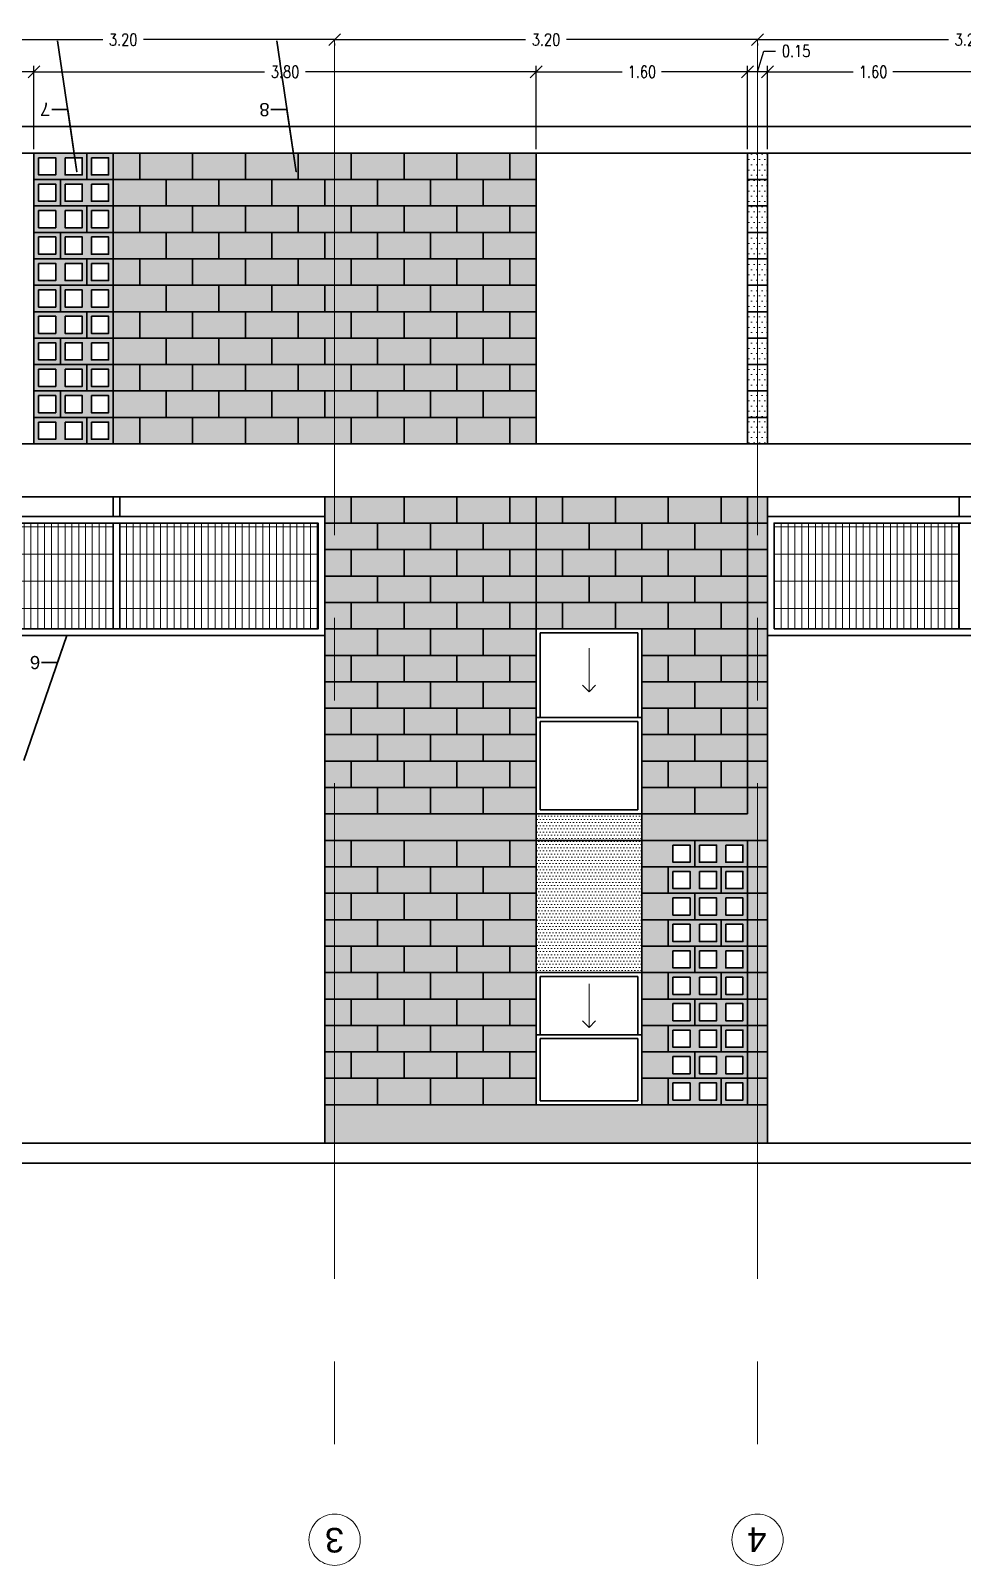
# Model space of a CAD drawing. Header units: metres. Extents: x -255 to -21, y -382 to -241.
# Drawn here: x -39.37 to -32.32, y -270.99 to -259.38 of the extents above; entities that cross this region are included whole.
import ezdxf

# ---------------------------------------------------------------- set-up
doc = ezdxf.new("R2010")
doc.units = ezdxf.units.M
doc.header["$LTSCALE"] = 5
doc.header["$MEASUREMENT"] = 0
doc.linetypes.add('CENTER2', pattern=[1.125, 0.75, -0.125, 0.125, -0.125])
doc.linetypes.add('HIDDEN', pattern=[0.375, 0.25, -0.125])
doc.layers.get('0').update_dxf_attribs({"color": 30})
for name, color, linetype, lineweight in [('A-ANNO-DIMS', 3, 'Continuous', 18), ('A-ANNO-NOTE', 7, 'Continuous', 35), ('A-ANNO-SYMB', 3, 'Continuous', 18), ('A-ANNO-TEXT', 3, 'Continuous', 18), ('A-ELEV-MBE1', 7, 'Continuous', 35), ('A-ELEV-OVHD', 3, 'HIDDEN', 18), ('A-ELEV-PATT', 8, 'Continuous', 18), ('A-SECT-MCUT', 7, 'Continuous', 35)]:
    doc.layers.add(name, color=color, linetype=linetype, lineweight=lineweight)
doc.styles.add('E-ARIAL', font='arial.ttf')
doc.styles.add('E-ROMANS', font='romans.shx', dxfattribs={"width": 0.8})
doc.styles.get("Standard").update_dxf_attribs({"font": 'arial.ttf'})
doc.dimstyles.new('E-0050_TICK_18', dxfattribs={"dimscale": 0.001, "dimtxt": 90, "dimasz": 90, "dimexe": 45, "dimexo": 30, "dimgap": 45, "dimtad": 0, "dimzin": 0, "dimdsep": 46, "dimtxsty": 'E-ROMANS', "dimblk": 'OBLIQUE', "dimcen": 45, "dimclrd": 256, "dimclre": 256, "dimclrt": 256, "dimadec": 0, "dimazin": 0, "dimtfac": 1, "dimtmove": 1, "dimatfit": 3, "dimldrblk": 'OPEN90', "dimfxl": 1, "dimtfill": 1, "dimtolj": 1, "dimtzin": 0, "dimarcsym": 0})
doc.dimstyles.new('E-0200_TICK_12', dxfattribs={"dimscale": 0.001, "dimtxt": 240, "dimasz": 240, "dimexe": 120, "dimexo": 80, "dimgap": 120, "dimtad": 0, "dimzin": 0, "dimdsep": 46, "dimtxsty": 'E-ROMANS', "dimblk": 'OBLIQUE', "dimcen": 120, "dimclrd": 256, "dimclre": 256, "dimclrt": 256, "dimadec": 0, "dimazin": 0, "dimtfac": 1, "dimtmove": 1, "dimatfit": 3, "dimldrblk": 'OPEN90', "dimfxl": 1, "dimtfill": 1, "dimtolj": 1, "dimtzin": 0, "dimlwd": -1, "dimarcsym": 0})
pattern_1 = [(270, (0, 0), (0.05159375, -9e-18), []), (0, (0, 0), (5e-17, 0.206375), [])]
pattern_2 = [(180, (0, 0), (-0.01984375, -0.0396875), [0, -0.0396875])]

# ---------------------------------------------------------------- blocks, each defined once
blk = doc.blocks.new('_Oblique')
at = {"color": 0, "linetype": 'ByBlock', "lineweight": -2}
blk.add_line((-0.5, -0.5), (0.5, 0.5), dxfattribs=at)
blk = doc.blocks.new('*D429')
at = {"layer": 'A-ANNO-DIMS', "lineweight": -2, "transparency": 16777216}
for p, q in [((-33.868, -259.443), (-32.423, -259.443)), ((-33.868, -259.473), (-33.868, -259.488)), ((-30.668, -259.443), (-32.114, -259.443)), ((-30.668, -259.413), (-30.668, -259.398))]:
    blk.add_line(p, q, dxfattribs=at)
at = {"layer": 'A-ANNO-DIMS', "lineweight": -2, "transparency": 16777216, "xscale": 0.09, "yscale": 0.09, "zscale": 0.09, "rotation": 180}
blk.add_blockref('_Oblique', (-33.868, -259.443), dxfattribs=at)
at = {"layer": 'A-ANNO-DIMS', "lineweight": -2, "transparency": 16777216, "xscale": 0.09, "yscale": 0.09, "zscale": 0.09}
blk.add_blockref('_Oblique', (-30.668, -259.443), dxfattribs=at)
at = {"layer": 'A-ANNO-DIMS', "transparency": 16777216, "insert": (-32.268, -259.443), "char_height": 0.09, "attachment_point": 5, "style": 'E-ROMANS', "bg_fill": 3, "box_fill_scale": 1.25, "bg_fill_color": 256, "bg_fill_true_color": 13158600, "bg_fill_transparency": 0}
blk.add_mtext('\\A1;3.20', dxfattribs=at)
blk = doc.blocks.new('_Open90')
at = {"color": 0, "linetype": 'ByBlock', "lineweight": -2}
for p, q in [((0, 0), (-1, 0)), ((-0.5, 0.5), (0, 0)), ((0, 0), (-0.5, -0.5))]:
    blk.add_line(p, q, dxfattribs=at)
blk = doc.blocks.new('*D430')
at = {"layer": 'A-ANNO-DIMS', "lineweight": -2, "transparency": 16777216}
for p, q in [((-37.068, -259.443), (-35.623, -259.443)), ((-37.068, -259.473), (-37.068, -259.488)), ((-33.868, -259.443), (-35.314, -259.443)), ((-33.868, -259.473), (-33.868, -259.488))]:
    blk.add_line(p, q, dxfattribs=at)
at = {"layer": 'A-ANNO-DIMS', "lineweight": -2, "transparency": 16777216, "xscale": 0.09, "yscale": 0.09, "zscale": 0.09, "rotation": 180}
blk.add_blockref('_Oblique', (-37.068, -259.443), dxfattribs=at)
at = {"layer": 'A-ANNO-DIMS', "lineweight": -2, "transparency": 16777216, "xscale": 0.09, "yscale": 0.09, "zscale": 0.09}
blk.add_blockref('_Oblique', (-33.868, -259.443), dxfattribs=at)
at = {"layer": 'A-ANNO-DIMS', "transparency": 16777216, "insert": (-35.468, -259.443), "char_height": 0.09, "attachment_point": 5, "style": 'E-ROMANS', "bg_fill": 3, "box_fill_scale": 1.25, "bg_fill_color": 256, "bg_fill_true_color": 13158600, "bg_fill_transparency": 0}
blk.add_mtext('\\A1;3.20', dxfattribs=at)
blk = doc.blocks.new('*D431')
at = {"layer": 'A-ANNO-DIMS', "lineweight": -2, "transparency": 16777216}
for p, q in [((-40.268, -259.413), (-40.268, -259.398)), ((-40.268, -259.443), (-38.823, -259.443)), ((-37.068, -259.443), (-38.514, -259.443)), ((-37.068, -259.473), (-37.068, -259.488))]:
    blk.add_line(p, q, dxfattribs=at)
at = {"layer": 'A-ANNO-DIMS', "lineweight": -2, "transparency": 16777216, "xscale": 0.09, "yscale": 0.09, "zscale": 0.09, "rotation": 180}
blk.add_blockref('_Oblique', (-40.268, -259.443), dxfattribs=at)
at = {"layer": 'A-ANNO-DIMS', "lineweight": -2, "transparency": 16777216, "xscale": 0.09, "yscale": 0.09, "zscale": 0.09}
blk.add_blockref('_Oblique', (-37.068, -259.443), dxfattribs=at)
at = {"layer": 'A-ANNO-DIMS', "transparency": 16777216, "insert": (-38.668, -259.443), "char_height": 0.09, "attachment_point": 5, "style": 'E-ROMANS', "bg_fill": 3, "box_fill_scale": 1.25, "bg_fill_color": 256, "bg_fill_true_color": 13158600, "bg_fill_transparency": 0}
blk.add_mtext('\\A1;3.20', dxfattribs=at)
blk = doc.blocks.new('*D438')
at = {"layer": 'A-ANNO-DIMS', "lineweight": -2, "transparency": 16777216}
for p, q in [((-33.793, -260.271), (-33.793, -259.641)), ((-33.793, -259.686), (-33.143, -259.686)), ((-32.193, -259.686), (-32.844, -259.686)), ((-32.193, -260.271), (-32.193, -259.641))]:
    blk.add_line(p, q, dxfattribs=at)
at = {"layer": 'A-ANNO-DIMS', "lineweight": -2, "transparency": 16777216, "xscale": 0.09, "yscale": 0.09, "zscale": 0.09, "rotation": 180}
blk.add_blockref('_Oblique', (-33.793, -259.686), dxfattribs=at)
at = {"layer": 'A-ANNO-DIMS', "lineweight": -2, "transparency": 16777216, "xscale": 0.09, "yscale": 0.09, "zscale": 0.09}
blk.add_blockref('_Oblique', (-32.193, -259.686), dxfattribs=at)
at = {"layer": 'A-ANNO-DIMS', "transparency": 16777216, "insert": (-32.993, -259.686), "char_height": 0.09, "attachment_point": 5, "style": 'E-ROMANS', "bg_fill": 3, "box_fill_scale": 1.25, "bg_fill_color": 256, "bg_fill_true_color": 13158600, "bg_fill_transparency": 0}
blk.add_mtext('\\A1;1.60', dxfattribs=at)
blk = doc.blocks.new('*D439')
at = {"layer": 'A-ANNO-DIMS', "lineweight": -2, "transparency": 16777216}
for p, q in [((-33.868, -259.686), (-33.821, -259.529)), ((-33.821, -259.529), (-33.731, -259.529)), ((-33.943, -260.271), (-33.943, -259.641)), ((-33.793, -259.686), (-33.943, -259.686)), ((-33.793, -260.271), (-33.793, -259.641))]:
    blk.add_line(p, q, dxfattribs=at)
at = {"layer": 'A-ANNO-DIMS', "lineweight": -2, "transparency": 16777216, "xscale": 0.09, "yscale": 0.09, "zscale": 0.09, "rotation": 180}
blk.add_blockref('_Oblique', (-33.943, -259.686), dxfattribs=at)
at = {"layer": 'A-ANNO-DIMS', "transparency": 16777216, "insert": (-33.576, -259.529), "char_height": 0.09, "attachment_point": 5, "style": 'E-ROMANS', "bg_fill": 3, "box_fill_scale": 1.25, "bg_fill_color": 256, "bg_fill_true_color": 13158600, "bg_fill_transparency": 0}
blk.add_mtext('\\A1;0.15', dxfattribs=at)
at = {"layer": 'A-ANNO-DIMS', "lineweight": -2, "transparency": 16777216, "xscale": 0.09, "yscale": 0.09, "zscale": 0.09}
blk.add_blockref('_Oblique', (-33.793, -259.686), dxfattribs=at)
blk = doc.blocks.new('*D440')
at = {"layer": 'A-ANNO-DIMS', "lineweight": -2, "transparency": 16777216}
for p, q in [((-35.543, -260.271), (-35.543, -259.641)), ((-35.543, -259.686), (-34.893, -259.686)), ((-33.943, -259.686), (-34.594, -259.686)), ((-33.943, -260.271), (-33.943, -259.641))]:
    blk.add_line(p, q, dxfattribs=at)
at = {"layer": 'A-ANNO-DIMS', "lineweight": -2, "transparency": 16777216, "xscale": 0.09, "yscale": 0.09, "zscale": 0.09, "rotation": 180}
blk.add_blockref('_Oblique', (-35.543, -259.686), dxfattribs=at)
at = {"layer": 'A-ANNO-DIMS', "lineweight": -2, "transparency": 16777216, "xscale": 0.09, "yscale": 0.09, "zscale": 0.09}
blk.add_blockref('_Oblique', (-33.943, -259.686), dxfattribs=at)
at = {"layer": 'A-ANNO-DIMS', "transparency": 16777216, "insert": (-34.743, -259.686), "char_height": 0.09, "attachment_point": 5, "style": 'E-ROMANS', "bg_fill": 3, "box_fill_scale": 1.25, "bg_fill_color": 256, "bg_fill_true_color": 13158600, "bg_fill_transparency": 0}
blk.add_mtext('\\A1;1.60', dxfattribs=at)
blk = doc.blocks.new('*D441')
at = {"layer": 'A-ANNO-DIMS', "lineweight": -2, "transparency": 16777216}
for p, q in [((-39.343, -260.271), (-39.343, -259.641)), ((-39.343, -259.686), (-37.598, -259.686)), ((-35.543, -259.686), (-37.289, -259.686)), ((-35.543, -260.271), (-35.543, -259.641))]:
    blk.add_line(p, q, dxfattribs=at)
at = {"layer": 'A-ANNO-DIMS', "lineweight": -2, "transparency": 16777216, "xscale": 0.09, "yscale": 0.09, "zscale": 0.09, "rotation": 180}
blk.add_blockref('_Oblique', (-39.343, -259.686), dxfattribs=at)
at = {"layer": 'A-ANNO-DIMS', "lineweight": -2, "transparency": 16777216, "xscale": 0.09, "yscale": 0.09, "zscale": 0.09}
blk.add_blockref('_Oblique', (-35.543, -259.686), dxfattribs=at)
at = {"layer": 'A-ANNO-DIMS', "transparency": 16777216, "insert": (-37.443, -259.686), "char_height": 0.09, "attachment_point": 5, "style": 'E-ROMANS', "bg_fill": 3, "box_fill_scale": 1.25, "bg_fill_color": 256, "bg_fill_true_color": 13158600, "bg_fill_transparency": 0}
blk.add_mtext('\\A1;3.80', dxfattribs=at)
blk = doc.blocks.new('*D442')
at = {"layer": 'A-ANNO-DIMS', "lineweight": -2, "transparency": 16777216}
for p, q in [((-40.193, -260.271), (-40.193, -259.641)), ((-40.193, -259.686), (-39.923, -259.686)), ((-39.343, -259.686), (-39.614, -259.686)), ((-39.343, -260.271), (-39.343, -259.641))]:
    blk.add_line(p, q, dxfattribs=at)
at = {"layer": 'A-ANNO-DIMS', "lineweight": -2, "transparency": 16777216, "xscale": 0.09, "yscale": 0.09, "zscale": 0.09, "rotation": 180}
blk.add_blockref('_Oblique', (-40.193, -259.686), dxfattribs=at)
at = {"layer": 'A-ANNO-DIMS', "lineweight": -2, "transparency": 16777216, "xscale": 0.09, "yscale": 0.09, "zscale": 0.09}
blk.add_blockref('_Oblique', (-39.343, -259.686), dxfattribs=at)
at = {"layer": 'A-ANNO-DIMS', "transparency": 16777216, "insert": (-39.768, -259.686), "char_height": 0.09, "attachment_point": 5, "style": 'E-ROMANS', "bg_fill": 3, "box_fill_scale": 1.25, "bg_fill_color": 256, "bg_fill_true_color": 13158600, "bg_fill_transparency": 0}
blk.add_mtext('\\A1;0.85', dxfattribs=at)

msp = doc.modelspace()

# ---------------------------------------------------------------- hatches: boundary and pattern name
at = {"layer": 'A-ELEV-PATT'}
h = msp.add_hatch(dxfattribs=at)
h.set_pattern_fill('DOTS', color=256, scale=0.025, style=0)
h.set_pattern_definition([(180, (-6.4, 0), (-0.01984375, -0.0396875), [0, -0.0396875])])
h.paths.add_polyline_path([(-37.143, -267.792), (-33.793, -267.792), (-33.793, -262.901), (-37.143, -262.901)])
h.paths.add_polyline_path([(-35.543, -263.901), (-34.743, -263.901), (-34.743, -267.501), (-35.543, -267.501)], flags=16)
h.paths.add_polyline_path([(-34.508, -265.736), (-34.378, -265.736), (-34.378, -265.866), (-34.508, -265.866)], flags=16)
h.paths.add_polyline_path([(-34.508, -265.666), (-34.508, -265.536), (-34.378, -265.536), (-34.378, -265.666)], flags=16)
h.paths.add_polyline_path([(-34.508, -265.936), (-34.378, -265.936), (-34.378, -266.066), (-34.508, -266.066)], flags=16)
h.paths.add_polyline_path([(-34.508, -266.136), (-34.378, -266.136), (-34.378, -266.266), (-34.508, -266.266)], flags=16)
h.paths.add_polyline_path([(-34.508, -266.336), (-34.378, -266.336), (-34.378, -266.466), (-34.508, -266.466)], flags=16)
h.paths.add_polyline_path([(-34.508, -266.536), (-34.378, -266.536), (-34.378, -266.666), (-34.508, -266.666)], flags=16)
h.paths.add_polyline_path([(-34.308, -265.736), (-34.178, -265.736), (-34.178, -265.866), (-34.308, -265.866)], flags=16)
h.paths.add_polyline_path([(-34.308, -265.666), (-34.308, -265.536), (-34.178, -265.536), (-34.178, -265.666)], flags=16)
h.paths.add_polyline_path([(-34.308, -265.936), (-34.178, -265.936), (-34.178, -266.066), (-34.308, -266.066)], flags=16)
h.paths.add_polyline_path([(-34.308, -266.136), (-34.178, -266.136), (-34.178, -266.266), (-34.308, -266.266)], flags=16)
h.paths.add_polyline_path([(-34.508, -266.736), (-34.378, -266.736), (-34.378, -266.866), (-34.508, -266.866)], flags=16)
h.paths.add_polyline_path([(-34.308, -266.336), (-34.178, -266.336), (-34.178, -266.466), (-34.308, -266.466)], flags=16)
h.paths.add_polyline_path([(-34.308, -266.536), (-34.178, -266.536), (-34.178, -266.666), (-34.308, -266.666)], flags=16)
h.paths.add_polyline_path([(-34.508, -266.936), (-34.378, -266.936), (-34.378, -267.066), (-34.508, -267.066)], flags=16)
h.paths.add_polyline_path([(-34.108, -265.736), (-33.978, -265.736), (-33.978, -265.866), (-34.108, -265.866)], flags=16)
h.paths.add_polyline_path([(-34.108, -265.666), (-34.108, -265.536), (-33.978, -265.536), (-33.978, -265.666)], flags=16)
h.paths.add_polyline_path([(-34.108, -265.936), (-33.978, -265.936), (-33.978, -266.066), (-34.108, -266.066)], flags=16)
h.paths.add_polyline_path([(-34.308, -266.736), (-34.178, -266.736), (-34.178, -266.866), (-34.308, -266.866)], flags=16)
h.paths.add_polyline_path([(-34.108, -266.136), (-33.978, -266.136), (-33.978, -266.266), (-34.108, -266.266)], flags=16)
h.paths.add_polyline_path([(-34.508, -267.136), (-34.378, -267.136), (-34.378, -267.266), (-34.508, -267.266)], flags=16)
h.paths.add_polyline_path([(-34.108, -266.336), (-33.978, -266.336), (-33.978, -266.466), (-34.108, -266.466)], flags=16)
h.paths.add_polyline_path([(-34.308, -266.936), (-34.178, -266.936), (-34.178, -267.066), (-34.308, -267.066)], flags=16)
h.paths.add_polyline_path([(-34.108, -266.536), (-33.978, -266.536), (-33.978, -266.666), (-34.108, -266.666)], flags=16)
h.paths.add_polyline_path([(-34.508, -267.336), (-34.378, -267.336), (-34.378, -267.466), (-34.508, -267.466)], flags=16)
h.paths.add_polyline_path([(-34.108, -266.736), (-33.978, -266.736), (-33.978, -266.866), (-34.108, -266.866)], flags=16)
h.paths.add_polyline_path([(-34.308, -267.136), (-34.178, -267.136), (-34.178, -267.266), (-34.308, -267.266)], flags=16)
h.paths.add_polyline_path([(-34.108, -266.936), (-33.978, -266.936), (-33.978, -267.066), (-34.108, -267.066)], flags=16)
h.paths.add_polyline_path([(-34.308, -267.336), (-34.178, -267.336), (-34.178, -267.466), (-34.308, -267.466)], flags=16)
h.paths.add_polyline_path([(-34.108, -267.136), (-33.978, -267.136), (-33.978, -267.266), (-34.108, -267.266)], flags=16)
h.paths.add_polyline_path([(-34.108, -267.336), (-33.978, -267.336), (-33.978, -267.466), (-34.108, -267.466)], flags=16)
h = msp.add_hatch(dxfattribs=at)
h.set_pattern_fill('GRATE', color=256, scale=0.065, angle=90, style=0)
h.set_pattern_definition(pattern_1)
h.paths.add_polyline_path([(-40.143, -263.901), (-38.743, -263.901), (-38.743, -263.101), (-40.143, -263.101)])
h = msp.add_hatch(dxfattribs=at)
h.set_pattern_fill('GRATE', color=256, scale=0.065, angle=90, style=0)
h.set_pattern_definition(pattern_1)
h.paths.add_polyline_path([(-37.193, -263.101), (-38.693, -263.101), (-38.693, -263.901), (-37.193, -263.901)])
h = msp.add_hatch(dxfattribs=at)
h.set_pattern_fill('GRATE', color=256, scale=0.065, angle=90, style=0)
h.set_pattern_definition([(270, (6.4, 0), (0.05159375, -9e-18), []), (0, (6.4, 0), (5e-17, 0.206375), [])])
h.paths.add_polyline_path([(-33.743, -263.901), (-32.343, -263.901), (-32.343, -263.101), (-33.743, -263.101)])
h = msp.add_hatch(dxfattribs=at)
h.set_pattern_fill('DOTS', color=256, scale=0.015, style=0)
h.set_pattern_definition([(180, (-6.4, 0), (-0.01190625, -0.0238125), [0, -0.0238125])])
h.paths.add_polyline_path([(-35.543, -266.501), (-34.743, -266.501), (-34.743, -265.301), (-35.543, -265.301)])

# ---------------------------------------------------------------- linework, layer by layer
at = {"layer": 'A-ANNO-SYMB', "linetype": 'CENTER2'}
for p, q in [((-37.068, -259.443), (-37.068, -270.598)), ((-33.868, -259.443), (-33.868, -270.598))]:
    msp.add_line(p, q, dxfattribs=at)
for centre in [(-37.068, -270.792), (-33.868, -270.792)]:
    msp.add_circle(centre, 0.194, dxfattribs=at)
at = {"layer": 'A-ELEV-MBE1'}
for p, q in [((-43.543, -260.301), (-37.143, -260.301)), ((-39.343, -262.501), (-39.343, -260.301)), ((-38.743, -262.501), (-38.743, -260.301)), ((-38.543, -260.501), (-38.543, -260.301)), ((-38.143, -260.501), (-38.143, -260.301)), ((-37.743, -260.501), (-37.743, -260.301)), ((-37.343, -260.501), (-37.343, -260.301)), ((-37.143, -260.301), (-24.193, -260.301)), ((-36.943, -260.501), (-36.943, -260.301)), ((-36.543, -260.501), (-36.543, -260.301)), ((-36.143, -260.501), (-36.143, -260.301)), ((-35.743, -260.501), (-35.743, -260.301)), ((-35.647, -260.301), (-34.797, -260.301)), ((-35.543, -262.501), (-35.543, -260.301)), ((-33.943, -262.501), (-33.943, -260.301)), ((-33.793, -262.501), (-33.793, -260.301)), ((-38.743, -260.501), (-39.343, -260.501)), ((-39.143, -260.701), (-39.143, -260.501)), ((-38.743, -260.501), (-35.543, -260.501)), ((-38.343, -260.701), (-38.343, -260.501)), ((-37.943, -260.701), (-37.943, -260.501)), ((-37.543, -260.701), (-37.543, -260.501)), ((-37.143, -260.701), (-37.143, -260.501)), ((-36.743, -260.701), (-36.743, -260.501)), ((-36.343, -260.701), (-36.343, -260.501)), ((-35.943, -260.701), (-35.943, -260.501)), ((-33.943, -260.501), (-33.793, -260.501)), ((-38.743, -260.701), (-39.343, -260.701)), ((-38.943, -260.901), (-38.943, -260.701)), ((-38.743, -260.701), (-35.543, -260.701)), ((-38.543, -260.901), (-38.543, -260.701)), ((-38.143, -260.901), (-38.143, -260.701)), ((-37.743, -260.901), (-37.743, -260.701)), ((-37.343, -260.901), (-37.343, -260.701)), ((-36.943, -260.901), (-36.943, -260.701)), ((-36.543, -260.901), (-36.543, -260.701)), ((-36.143, -260.901), (-36.143, -260.701)), ((-35.743, -260.901), (-35.743, -260.701)), ((-33.943, -260.701), (-33.793, -260.701)), ((-38.743, -260.901), (-39.343, -260.901)), ((-39.143, -261.101), (-39.143, -260.901)), ((-38.743, -260.901), (-35.543, -260.901)), ((-38.343, -261.101), (-38.343, -260.901)), ((-37.943, -261.101), (-37.943, -260.901)), ((-37.543, -261.101), (-37.543, -260.901)), ((-37.143, -261.101), (-37.143, -260.901)), ((-36.743, -261.101), (-36.743, -260.901)), ((-36.343, -261.101), (-36.343, -260.901)), ((-35.943, -261.101), (-35.943, -260.901)), ((-33.943, -260.901), (-33.793, -260.901)), ((-38.743, -261.101), (-39.343, -261.101)), ((-38.943, -261.301), (-38.943, -261.101)), ((-38.743, -261.101), (-35.543, -261.101)), ((-38.543, -261.301), (-38.543, -261.101)), ((-38.143, -261.301), (-38.143, -261.101)), ((-37.743, -261.301), (-37.743, -261.101)), ((-37.343, -261.301), (-37.343, -261.101)), ((-36.943, -261.301), (-36.943, -261.101)), ((-36.543, -261.301), (-36.543, -261.101)), ((-36.143, -261.301), (-36.143, -261.101)), ((-35.743, -261.301), (-35.743, -261.101)), ((-33.943, -261.101), (-33.793, -261.101)), ((-38.743, -261.301), (-39.343, -261.301)), ((-39.143, -261.501), (-39.143, -261.301)), ((-38.743, -261.301), (-35.543, -261.301)), ((-38.343, -261.501), (-38.343, -261.301)), ((-37.943, -261.501), (-37.943, -261.301)), ((-37.543, -261.501), (-37.543, -261.301)), ((-37.143, -261.501), (-37.143, -261.301)), ((-36.743, -261.501), (-36.743, -261.301)), ((-36.343, -261.501), (-36.343, -261.301)), ((-35.943, -261.501), (-35.943, -261.301)), ((-33.943, -261.301), (-33.793, -261.301)), ((-38.743, -261.501), (-39.343, -261.501)), ((-38.943, -261.701), (-38.943, -261.501)), ((-38.743, -261.501), (-35.543, -261.501)), ((-38.543, -261.701), (-38.543, -261.501)), ((-38.143, -261.701), (-38.143, -261.501)), ((-37.743, -261.701), (-37.743, -261.501)), ((-37.343, -261.701), (-37.343, -261.501)), ((-36.943, -261.701), (-36.943, -261.501)), ((-36.543, -261.701), (-36.543, -261.501)), ((-36.143, -261.701), (-36.143, -261.501)), ((-35.743, -261.701), (-35.743, -261.501)), ((-33.943, -261.501), (-33.793, -261.501)), ((-38.743, -261.701), (-39.343, -261.701)), ((-39.143, -261.901), (-39.143, -261.701)), ((-38.743, -261.701), (-35.543, -261.701)), ((-38.343, -261.901), (-38.343, -261.701)), ((-37.943, -261.901), (-37.943, -261.701)), ((-37.543, -261.901), (-37.543, -261.701)), ((-37.143, -261.901), (-37.143, -261.701)), ((-36.743, -261.901), (-36.743, -261.701)), ((-36.343, -261.901), (-36.343, -261.701)), ((-35.943, -261.901), (-35.943, -261.701)), ((-33.943, -261.701), (-33.793, -261.701)), ((-38.743, -261.901), (-39.343, -261.901)), ((-38.943, -262.101), (-38.943, -261.901)), ((-38.743, -261.901), (-35.543, -261.901)), ((-38.543, -262.101), (-38.543, -261.901)), ((-38.143, -262.101), (-38.143, -261.901)), ((-37.743, -262.101), (-37.743, -261.901)), ((-37.343, -262.101), (-37.343, -261.901)), ((-36.943, -262.101), (-36.943, -261.901)), ((-36.543, -262.101), (-36.543, -261.901)), ((-36.143, -262.101), (-36.143, -261.901)), ((-35.743, -262.101), (-35.743, -261.901)), ((-33.943, -261.901), (-33.793, -261.901)), ((-38.743, -262.101), (-39.343, -262.101)), ((-39.143, -262.301), (-39.143, -262.101)), ((-38.743, -262.101), (-35.543, -262.101)), ((-38.343, -262.301), (-38.343, -262.101)), ((-37.943, -262.301), (-37.943, -262.101)), ((-37.543, -262.301), (-37.543, -262.101)), ((-37.143, -262.301), (-37.143, -262.101)), ((-36.743, -262.301), (-36.743, -262.101)), ((-36.343, -262.301), (-36.343, -262.101)), ((-35.943, -262.301), (-35.943, -262.101)), ((-33.943, -262.101), (-33.793, -262.101)), ((-38.743, -262.301), (-39.343, -262.301)), ((-38.943, -262.501), (-38.943, -262.301)), ((-38.743, -262.301), (-35.543, -262.301)), ((-38.543, -262.501), (-38.543, -262.301)), ((-38.143, -262.501), (-38.143, -262.301)), ((-37.743, -262.501), (-37.743, -262.301)), ((-37.343, -262.501), (-37.343, -262.301)), ((-36.943, -262.501), (-36.943, -262.301)), ((-36.543, -262.501), (-36.543, -262.301)), ((-36.143, -262.501), (-36.143, -262.301)), ((-35.743, -262.501), (-35.743, -262.301)), ((-33.943, -262.301), (-33.793, -262.301)), ((-43.543, -262.501), (-37.143, -262.501)), ((-37.143, -262.501), (-24.193, -262.501)), ((-43.543, -262.901), (-37.143, -262.901)), ((-37.143, -262.901), (-30.743, -262.901)), ((-37.143, -267.792), (-37.143, -262.901)), ((-36.943, -263.101), (-36.943, -262.901)), ((-36.543, -263.101), (-36.543, -262.901)), ((-36.143, -263.101), (-36.143, -262.901)), ((-35.743, -263.101), (-35.743, -262.901)), ((-35.543, -263.901), (-35.543, -262.901)), ((-35.343, -263.101), (-35.343, -262.901)), ((-34.943, -263.101), (-34.943, -262.901)), ((-34.543, -263.101), (-34.543, -262.901)), ((-34.143, -263.101), (-34.143, -262.901)), ((-33.943, -265.101), (-33.943, -262.901)), ((-33.793, -267.792), (-33.793, -262.901)), ((-40.193, -263.051), (-37.143, -263.051)), ((-37.143, -263.051), (-40.193, -263.051)), ((-33.793, -263.051), (-30.743, -263.051)), ((-30.743, -263.051), (-33.793, -263.051)), ((-37.143, -263.101), (-35.543, -263.101)), ((-36.743, -263.301), (-36.743, -263.101)), ((-36.343, -263.301), (-36.343, -263.101)), ((-35.943, -263.301), (-35.943, -263.101)), ((-35.543, -263.101), (-33.943, -263.101)), ((-35.143, -263.301), (-35.143, -263.101)), ((-34.743, -263.301), (-34.743, -263.101)), ((-34.343, -263.301), (-34.343, -263.101)), ((-33.943, -263.101), (-33.793, -263.101)), ((-37.143, -263.301), (-35.543, -263.301)), ((-36.943, -263.501), (-36.943, -263.301)), ((-36.543, -263.501), (-36.543, -263.301)), ((-36.143, -263.501), (-36.143, -263.301)), ((-35.743, -263.501), (-35.743, -263.301)), ((-35.543, -263.301), (-33.943, -263.301)), ((-35.343, -263.501), (-35.343, -263.301)), ((-34.943, -263.501), (-34.943, -263.301)), ((-34.543, -263.501), (-34.543, -263.301)), ((-34.143, -263.501), (-34.143, -263.301)), ((-33.943, -263.301), (-33.793, -263.301)), ((-37.143, -263.501), (-35.543, -263.501)), ((-36.743, -263.701), (-36.743, -263.501)), ((-36.343, -263.701), (-36.343, -263.501)), ((-35.943, -263.701), (-35.943, -263.501)), ((-35.543, -263.501), (-33.943, -263.501)), ((-35.143, -263.701), (-35.143, -263.501)), ((-34.743, -263.701), (-34.743, -263.501)), ((-34.343, -263.701), (-34.343, -263.501)), ((-33.943, -263.501), (-33.793, -263.501)), ((-37.143, -263.701), (-35.543, -263.701)), ((-36.943, -263.901), (-36.943, -263.701)), ((-36.543, -263.901), (-36.543, -263.701)), ((-36.143, -263.901), (-36.143, -263.701)), ((-35.743, -263.901), (-35.743, -263.701)), ((-35.543, -263.701), (-33.943, -263.701)), ((-35.343, -263.901), (-35.343, -263.701)), ((-34.943, -263.901), (-34.943, -263.701)), ((-34.543, -263.901), (-34.543, -263.701)), ((-34.143, -263.901), (-34.143, -263.701)), ((-33.943, -263.701), (-33.793, -263.701)), ((-40.193, -263.951), (-37.143, -263.951)), ((-37.143, -263.901), (-35.543, -263.901)), ((-36.743, -264.101), (-36.743, -263.901)), ((-36.343, -264.101), (-36.343, -263.901)), ((-35.943, -264.101), (-35.943, -263.901)), ((-35.543, -263.901), (-34.743, -263.901)), ((-35.543, -265.301), (-35.543, -263.901)), ((-35.513, -263.931), (-34.773, -263.931)), ((-35.513, -264.571), (-35.513, -263.931)), ((-34.773, -264.571), (-34.773, -263.931)), ((-34.743, -263.901), (-33.943, -263.901)), ((-34.743, -265.301), (-34.743, -263.901)), ((-34.343, -264.101), (-34.343, -263.901)), ((-33.943, -263.901), (-33.793, -263.901)), ((-33.793, -263.951), (-30.743, -263.951)), ((-37.143, -264.101), (-35.543, -264.101)), ((-36.943, -264.301), (-36.943, -264.101)), ((-36.543, -264.301), (-36.543, -264.101)), ((-36.143, -264.301), (-36.143, -264.101)), ((-35.743, -264.301), (-35.743, -264.101)), ((-34.743, -264.101), (-33.943, -264.101)), ((-34.543, -264.301), (-34.543, -264.101)), ((-34.143, -264.301), (-34.143, -264.101)), ((-33.943, -264.101), (-33.793, -264.101)), ((-37.143, -264.301), (-35.543, -264.301)), ((-36.743, -264.501), (-36.743, -264.301)), ((-36.343, -264.501), (-36.343, -264.301)), ((-35.943, -264.501), (-35.943, -264.301)), ((-34.743, -264.301), (-33.943, -264.301)), ((-34.343, -264.501), (-34.343, -264.301)), ((-33.943, -264.301), (-33.793, -264.301)), ((-37.143, -264.501), (-35.543, -264.501)), ((-36.943, -264.701), (-36.943, -264.501)), ((-36.543, -264.701), (-36.543, -264.501)), ((-36.143, -264.701), (-36.143, -264.501)), ((-35.743, -264.701), (-35.743, -264.501)), ((-34.743, -264.501), (-33.943, -264.501)), ((-34.543, -264.701), (-34.543, -264.501)), ((-34.143, -264.701), (-34.143, -264.501)), ((-33.943, -264.501), (-33.793, -264.501)), ((-37.143, -264.701), (-35.543, -264.701)), ((-36.743, -264.901), (-36.743, -264.701)), ((-36.343, -264.901), (-36.343, -264.701)), ((-35.943, -264.901), (-35.943, -264.701)), ((-35.513, -265.271), (-35.513, -264.601)), ((-34.773, -265.271), (-34.773, -264.601)), ((-34.743, -264.701), (-33.943, -264.701)), ((-34.343, -264.901), (-34.343, -264.701)), ((-33.943, -264.701), (-33.793, -264.701)), ((-37.143, -264.901), (-35.543, -264.901)), ((-36.943, -265.101), (-36.943, -264.901)), ((-36.543, -265.101), (-36.543, -264.901)), ((-36.143, -265.101), (-36.143, -264.901)), ((-35.743, -265.101), (-35.743, -264.901)), ((-34.743, -264.901), (-33.943, -264.901)), ((-34.543, -265.101), (-34.543, -264.901)), ((-34.143, -265.101), (-34.143, -264.901)), ((-33.943, -264.901), (-33.793, -264.901)), ((-37.143, -265.101), (-35.543, -265.101)), ((-36.743, -265.301), (-36.743, -265.101)), ((-36.343, -265.301), (-36.343, -265.101)), ((-35.943, -265.301), (-35.943, -265.101)), ((-34.743, -265.101), (-33.943, -265.101)), ((-34.343, -265.301), (-34.343, -265.101)), ((-33.943, -265.301), (-33.943, -265.101)), ((-33.943, -265.101), (-33.793, -265.101)), ((-35.513, -265.271), (-34.773, -265.271)), ((-33.943, -265.301), (-37.143, -265.301)), ((-35.543, -267.501), (-35.543, -265.301)), ((-35.543, -265.301), (-34.743, -265.301)), ((-34.743, -267.501), (-34.743, -265.301)), ((-33.793, -265.501), (-37.143, -265.501)), ((-36.943, -265.701), (-36.943, -265.501)), ((-36.543, -265.701), (-36.543, -265.501)), ((-36.143, -265.701), (-36.143, -265.501)), ((-35.743, -265.701), (-35.743, -265.501)), ((-34.343, -265.501), (-34.343, -265.701)), ((-33.943, -265.501), (-33.943, -267.501)), ((-37.143, -265.701), (-35.543, -265.701)), ((-36.743, -265.901), (-36.743, -265.701)), ((-36.343, -265.901), (-36.343, -265.701)), ((-35.943, -265.901), (-35.943, -265.701)), ((-34.743, -265.701), (-33.943, -265.701)), ((-34.543, -265.701), (-34.543, -265.901)), ((-34.143, -265.701), (-34.143, -265.901)), ((-33.943, -265.701), (-33.793, -265.701)), ((-37.143, -265.901), (-35.543, -265.901)), ((-36.943, -266.101), (-36.943, -265.901)), ((-36.543, -266.101), (-36.543, -265.901)), ((-36.143, -266.101), (-36.143, -265.901)), ((-35.743, -266.101), (-35.743, -265.901)), ((-34.743, -265.901), (-33.943, -265.901)), ((-34.343, -265.901), (-34.343, -266.101)), ((-33.943, -265.901), (-33.793, -265.901)), ((-37.143, -266.101), (-35.543, -266.101)), ((-36.743, -266.301), (-36.743, -266.101)), ((-36.343, -266.301), (-36.343, -266.101)), ((-35.943, -266.301), (-35.943, -266.101)), ((-34.743, -266.101), (-33.943, -266.101)), ((-34.543, -266.101), (-34.543, -266.301)), ((-34.543, -266.101), (-34.543, -266.301)), ((-34.143, -266.101), (-34.143, -266.301)), ((-34.143, -266.101), (-34.143, -266.301)), ((-33.943, -266.101), (-33.793, -266.101)), ((-37.143, -266.301), (-35.543, -266.301)), ((-36.943, -266.501), (-36.943, -266.301)), ((-36.543, -266.501), (-36.543, -266.301)), ((-36.143, -266.501), (-36.143, -266.301)), ((-35.743, -266.501), (-35.743, -266.301)), ((-34.743, -266.301), (-33.943, -266.301)), ((-34.343, -266.301), (-34.343, -266.501)), ((-34.343, -266.301), (-34.343, -266.501)), ((-33.943, -266.301), (-33.793, -266.301)), ((-37.143, -266.501), (-35.543, -266.501)), ((-36.743, -266.701), (-36.743, -266.501)), ((-36.343, -266.701), (-36.343, -266.501)), ((-35.943, -266.701), (-35.943, -266.501)), ((-35.543, -266.501), (-34.743, -266.501)), ((-35.513, -266.531), (-34.773, -266.531)), ((-35.513, -266.971), (-35.513, -266.531)), ((-34.773, -266.971), (-34.773, -266.531)), ((-34.743, -266.501), (-33.943, -266.501)), ((-34.543, -266.501), (-34.543, -266.701)), ((-34.543, -266.501), (-34.543, -266.701)), ((-34.143, -266.501), (-34.143, -266.701)), ((-34.143, -266.501), (-34.143, -266.701)), ((-33.943, -266.501), (-33.793, -266.501)), ((-37.143, -266.701), (-35.543, -266.701)), ((-36.943, -266.901), (-36.943, -266.701)), ((-36.543, -266.901), (-36.543, -266.701)), ((-36.143, -266.901), (-36.143, -266.701)), ((-35.743, -266.901), (-35.743, -266.701)), ((-34.743, -266.701), (-33.943, -266.701)), ((-34.343, -266.701), (-34.343, -266.901)), ((-34.343, -266.701), (-34.343, -266.901)), ((-33.943, -266.701), (-33.793, -266.701)), ((-37.143, -266.901), (-35.543, -266.901)), ((-36.743, -267.101), (-36.743, -266.901)), ((-36.343, -267.101), (-36.343, -266.901)), ((-35.943, -267.101), (-35.943, -266.901)), ((-34.743, -266.901), (-33.943, -266.901)), ((-34.543, -266.901), (-34.543, -267.101)), ((-34.543, -266.901), (-34.543, -267.101)), ((-34.143, -266.901), (-34.143, -267.101)), ((-34.143, -266.901), (-34.143, -267.101)), ((-33.943, -266.901), (-33.793, -266.901)), ((-35.513, -267.471), (-35.513, -267.001)), ((-34.773, -267.471), (-34.773, -267.001)), ((-37.143, -267.101), (-35.543, -267.101)), ((-36.943, -267.301), (-36.943, -267.101)), ((-36.543, -267.301), (-36.543, -267.101)), ((-36.143, -267.301), (-36.143, -267.101)), ((-35.743, -267.301), (-35.743, -267.101)), ((-34.743, -267.101), (-33.943, -267.101)), ((-34.343, -267.101), (-34.343, -267.301)), ((-34.343, -267.101), (-34.343, -267.301)), ((-33.943, -267.101), (-33.793, -267.101)), ((-37.143, -267.301), (-35.543, -267.301)), ((-36.743, -267.501), (-36.743, -267.301)), ((-36.343, -267.501), (-36.343, -267.301)), ((-35.943, -267.501), (-35.943, -267.301)), ((-34.743, -267.301), (-33.943, -267.301)), ((-34.543, -267.301), (-34.543, -267.501)), ((-34.543, -267.301), (-34.543, -267.501)), ((-34.143, -267.301), (-34.143, -267.501)), ((-34.143, -267.301), (-34.143, -267.501)), ((-33.943, -267.301), (-33.793, -267.301)), ((-35.513, -267.471), (-34.773, -267.471)), ((-37.143, -267.501), (-35.543, -267.501)), ((-35.543, -267.501), (-34.743, -267.501)), ((-34.743, -267.501), (-33.943, -267.501)), ((-33.943, -267.501), (-33.793, -267.501)), ((-43.543, -267.792), (-24.193, -267.792)), ((-43.543, -267.942), (-24.193, -267.942))]:
    msp.add_line(p, q, dxfattribs=at)
for points in [[(-39.308, -260.536), (-39.178, -260.536), (-39.178, -260.666), (-39.308, -260.666)], [(-39.108, -260.536), (-38.978, -260.536), (-38.978, -260.666), (-39.108, -260.666)], [(-38.908, -260.536), (-38.778, -260.536), (-38.778, -260.666), (-38.908, -260.666)], [(-39.308, -260.736), (-39.178, -260.736), (-39.178, -260.866), (-39.308, -260.866)], [(-39.108, -260.736), (-38.978, -260.736), (-38.978, -260.866), (-39.108, -260.866)], [(-38.908, -260.736), (-38.778, -260.736), (-38.778, -260.866), (-38.908, -260.866)], [(-39.308, -260.936), (-39.178, -260.936), (-39.178, -261.066), (-39.308, -261.066)], [(-39.108, -260.936), (-38.978, -260.936), (-38.978, -261.066), (-39.108, -261.066)], [(-38.908, -260.936), (-38.778, -260.936), (-38.778, -261.066), (-38.908, -261.066)], [(-39.308, -261.136), (-39.178, -261.136), (-39.178, -261.266), (-39.308, -261.266)], [(-39.108, -261.136), (-38.978, -261.136), (-38.978, -261.266), (-39.108, -261.266)], [(-38.908, -261.136), (-38.778, -261.136), (-38.778, -261.266), (-38.908, -261.266)], [(-39.308, -261.336), (-39.178, -261.336), (-39.178, -261.466), (-39.308, -261.466)], [(-39.108, -261.336), (-38.978, -261.336), (-38.978, -261.466), (-39.108, -261.466)], [(-38.908, -261.336), (-38.778, -261.336), (-38.778, -261.466), (-38.908, -261.466)], [(-39.308, -261.536), (-39.178, -261.536), (-39.178, -261.666), (-39.308, -261.666)], [(-39.108, -261.536), (-38.978, -261.536), (-38.978, -261.666), (-39.108, -261.666)], [(-38.908, -261.536), (-38.778, -261.536), (-38.778, -261.666), (-38.908, -261.666)], [(-39.308, -261.736), (-39.178, -261.736), (-39.178, -261.866), (-39.308, -261.866)], [(-39.108, -261.736), (-38.978, -261.736), (-38.978, -261.866), (-39.108, -261.866)], [(-38.908, -261.736), (-38.778, -261.736), (-38.778, -261.866), (-38.908, -261.866)], [(-39.308, -261.936), (-39.178, -261.936), (-39.178, -262.066), (-39.308, -262.066)], [(-39.108, -261.936), (-38.978, -261.936), (-38.978, -262.066), (-39.108, -262.066)], [(-38.908, -261.936), (-38.778, -261.936), (-38.778, -262.066), (-38.908, -262.066)], [(-39.308, -262.136), (-39.178, -262.136), (-39.178, -262.266), (-39.308, -262.266)], [(-39.108, -262.136), (-38.978, -262.136), (-38.978, -262.266), (-39.108, -262.266)], [(-38.908, -262.136), (-38.778, -262.136), (-38.778, -262.266), (-38.908, -262.266)], [(-39.308, -262.336), (-39.178, -262.336), (-39.178, -262.466), (-39.308, -262.466)], [(-39.108, -262.336), (-38.978, -262.336), (-38.978, -262.466), (-39.108, -262.466)], [(-38.908, -262.336), (-38.778, -262.336), (-38.778, -262.466), (-38.908, -262.466)], [(-40.143, -263.901), (-37.193, -263.901), (-37.193, -263.101), (-40.143, -263.101)], [(-33.743, -263.901), (-30.793, -263.901), (-30.793, -263.101), (-33.743, -263.101)], [(-34.508, -265.536), (-34.378, -265.536), (-34.378, -265.666), (-34.508, -265.666)], [(-34.308, -265.536), (-34.178, -265.536), (-34.178, -265.666), (-34.308, -265.666)], [(-34.108, -265.536), (-33.978, -265.536), (-33.978, -265.666), (-34.108, -265.666)], [(-34.508, -265.736), (-34.378, -265.736), (-34.378, -265.866), (-34.508, -265.866)], [(-34.308, -265.736), (-34.178, -265.736), (-34.178, -265.866), (-34.308, -265.866)], [(-34.108, -265.736), (-33.978, -265.736), (-33.978, -265.866), (-34.108, -265.866)], [(-34.508, -265.936), (-34.378, -265.936), (-34.378, -266.066), (-34.508, -266.066)], [(-34.308, -265.936), (-34.178, -265.936), (-34.178, -266.066), (-34.308, -266.066)], [(-34.108, -265.936), (-33.978, -265.936), (-33.978, -266.066), (-34.108, -266.066)], [(-34.508, -266.136), (-34.378, -266.136), (-34.378, -266.266), (-34.508, -266.266)], [(-34.308, -266.136), (-34.178, -266.136), (-34.178, -266.266), (-34.308, -266.266)], [(-34.108, -266.136), (-33.978, -266.136), (-33.978, -266.266), (-34.108, -266.266)], [(-34.508, -266.336), (-34.378, -266.336), (-34.378, -266.466), (-34.508, -266.466)], [(-34.308, -266.336), (-34.178, -266.336), (-34.178, -266.466), (-34.308, -266.466)], [(-34.108, -266.336), (-33.978, -266.336), (-33.978, -266.466), (-34.108, -266.466)], [(-34.508, -266.536), (-34.378, -266.536), (-34.378, -266.666), (-34.508, -266.666)], [(-34.308, -266.536), (-34.178, -266.536), (-34.178, -266.666), (-34.308, -266.666)], [(-34.108, -266.536), (-33.978, -266.536), (-33.978, -266.666), (-34.108, -266.666)], [(-34.508, -266.736), (-34.378, -266.736), (-34.378, -266.866), (-34.508, -266.866)], [(-34.308, -266.736), (-34.178, -266.736), (-34.178, -266.866), (-34.308, -266.866)], [(-34.108, -266.736), (-33.978, -266.736), (-33.978, -266.866), (-34.108, -266.866)], [(-34.508, -266.936), (-34.378, -266.936), (-34.378, -267.066), (-34.508, -267.066)], [(-34.308, -266.936), (-34.178, -266.936), (-34.178, -267.066), (-34.308, -267.066)], [(-34.108, -266.936), (-33.978, -266.936), (-33.978, -267.066), (-34.108, -267.066)], [(-34.508, -267.136), (-34.378, -267.136), (-34.378, -267.266), (-34.508, -267.266)], [(-34.308, -267.136), (-34.178, -267.136), (-34.178, -267.266), (-34.308, -267.266)], [(-34.108, -267.136), (-33.978, -267.136), (-33.978, -267.266), (-34.108, -267.266)], [(-34.508, -267.336), (-34.378, -267.336), (-34.378, -267.466), (-34.508, -267.466)], [(-34.308, -267.336), (-34.178, -267.336), (-34.178, -267.466), (-34.308, -267.466)], [(-34.108, -267.336), (-33.978, -267.336), (-33.978, -267.466), (-34.108, -267.466)]]:
    msp.add_lwpolyline(points, close=True, dxfattribs=at)
for points in [[(-38.743, -263.051), (-38.743, -262.901)], [(-38.693, -263.051), (-38.693, -262.901)], [(-32.343, -263.051), (-32.343, -262.901)], [(-38.743, -263.901), (-38.743, -263.101)], [(-38.693, -263.901), (-38.693, -263.101)], [(-32.343, -263.901), (-32.343, -263.101)], [(-34.743, -264.571), (-35.543, -264.571)], [(-34.773, -264.601), (-35.513, -264.601)], [(-34.743, -266.971), (-35.543, -266.971)], [(-34.773, -267.001), (-35.513, -267.001)]]:
    msp.add_lwpolyline(points, dxfattribs=at)
at = {"layer": 'A-ELEV-OVHD'}
for points in [[(-35.143, -264.046), (-35.143, -264.377)], [(-35.193, -264.327), (-35.143, -264.377)], [(-35.093, -264.327), (-35.143, -264.377)], [(-35.143, -266.586), (-35.143, -266.916)], [(-35.193, -266.866), (-35.143, -266.916)], [(-35.093, -266.866), (-35.143, -266.916)]]:
    msp.add_lwpolyline(points, dxfattribs=at)
at = {"layer": 'A-SECT-MCUT'}
msp.add_line((-46.106, -260.101), (-21.245, -260.101), dxfattribs=at)

# ---------------------------------------------------------------- texts
at = {"layer": 'A-ANNO-TEXT', "insert": (-39.296, -264.155), "char_height": 0.1, "attachment_point": 4, "rotation": 180, "style": 'E-ARIAL'}
msp.add_mtext('6', dxfattribs=at)
at = {"layer": 'A-ANNO-TEXT', "char_height": 0.18608, "attachment_point": 5, "rotation": 180}
for s, insert in [('{\\fArial|b0|i0|c0|p34;3}', (-37.069, -270.794)), ('{\\fArial|b0|i0|c0|p34;4}', (-33.872, -270.792))]:
    msp.add_mtext(s, dxfattribs=dict(at, insert=insert))

# ---------------------------------------------------------------- leaders
at = {"layer": 'A-ANNO-NOTE'}
msp.add_leader([(-39.095, -263.951), (-39.165, -264.155), (-39.286, -264.155)], dimstyle='E-0200_TICK_12', override={"dimasz": 0.2, "dimgap": 0.8, "dimtad": 0, "dimldrblk": 'Open90'}, dxfattribs=at)

# ---------------------------------------------------------------- next in the draw order: dimensions: what is measured, and where the dimension line sits
at = {"layer": 'A-ANNO-DIMS'}
for base, p1, p2, picture, middle in [((-33.868, -259.443), (-30.668, -259.443), (-33.868, -259.443), '*D429', (-32.268, -259.443)), ((-33.793, -259.686), (-32.193, -260.301), (-33.793, -260.301), '*D438', (-32.993, -259.686))]:
    dim = msp.add_linear_dim(base=base, p1=p1, p2=p2, angle=180, dimstyle='E-0050_TICK_18', dxfattribs=at)
    dim.commit()
    dim.dimension.update_dxf_attribs({"geometry": picture, "text_midpoint": middle})

# ---------------------------------------------------------------- next in the draw order: dimensions: what is measured, and where the dimension line sits
dim = msp.add_linear_dim(base=(-37.068, -259.443), p1=(-33.868, -259.443), p2=(-37.068, -259.443), angle=180, dimstyle='E-0050_TICK_18', dxfattribs=at)
dim.commit()
dim.dimension.update_dxf_attribs({"geometry": '*D430', "text_midpoint": (-35.468, -259.443)})

# ---------------------------------------------------------------- next in the draw order: dimensions: what is measured, and where the dimension line sits
for base, p1, p2, picture, middle in [((-40.268, -259.443), (-37.068, -259.443), (-40.268, -259.443), '*D431', (-38.668, -259.443)), ((-33.943, -259.686), (-33.793, -260.301), (-33.943, -260.301), '*D439', (-33.686, -259.529))]:
    dim = msp.add_linear_dim(base=base, p1=p1, p2=p2, angle=180, dimstyle='E-0050_TICK_18', dxfattribs=at)
    dim.commit()
    dim.dimension.update_dxf_attribs({"geometry": picture, "text_midpoint": middle})

# ---------------------------------------------------------------- next in the draw order: dimensions: what is measured, and where the dimension line sits
dim = msp.add_linear_dim(base=(-35.543, -259.686), p1=(-33.943, -260.301), p2=(-35.543, -260.301), angle=180, dimstyle='E-0050_TICK_18', dxfattribs=at)
dim.commit()
dim.dimension.update_dxf_attribs({"geometry": '*D440', "text_midpoint": (-34.743, -259.686)})

# ---------------------------------------------------------------- next in the draw order: hatches: boundary and pattern name
at = {"layer": 'A-ELEV-PATT'}
h = msp.add_hatch(dxfattribs=at)
h.set_pattern_fill('DOTS', color=256, scale=0.025, style=0)
h.set_pattern_definition(pattern_2)
h.paths.add_polyline_path([(-33.943, -262.501), (-33.793, -262.501), (-33.793, -260.301), (-33.943, -260.301)])

# ---------------------------------------------------------------- next in the draw order: dimensions: what is measured, and where the dimension line sits
at = {"layer": 'A-ANNO-DIMS'}
dim = msp.add_linear_dim(base=(-39.343, -259.686), p1=(-35.543, -260.301), p2=(-39.343, -260.301), angle=180, dimstyle='E-0050_TICK_18', dxfattribs=at)
dim.commit()
dim.dimension.update_dxf_attribs({"geometry": '*D441', "text_midpoint": (-37.443, -259.686)})

# ---------------------------------------------------------------- next in the draw order: linework, layer by layer
at = {"layer": 'A-ELEV-MBE1'}
msp.add_line((-38.943, -260.501), (-38.943, -260.301), dxfattribs=at)
for points in [[(-39.108, -260.336), (-38.978, -260.336), (-38.978, -260.466), (-39.108, -260.466)], [(-38.908, -260.336), (-38.778, -260.336), (-38.778, -260.466), (-38.908, -260.466)]]:
    msp.add_lwpolyline(points, close=True, dxfattribs=at)

# ---------------------------------------------------------------- next in the draw order: texts
at = {"layer": 'A-ANNO-TEXT', "insert": (-37.56, -259.972), "char_height": 0.1, "attachment_point": 4, "rotation": 180, "style": 'E-ARIAL'}
msp.add_mtext('8', dxfattribs=at)

# ---------------------------------------------------------------- next in the draw order: dimensions: what is measured, and where the dimension line sits
at = {"layer": 'A-ANNO-DIMS'}
dim = msp.add_linear_dim(base=(-40.193, -259.686), p1=(-39.343, -260.301), p2=(-40.193, -260.301), angle=180, dimstyle='E-0050_TICK_18', dxfattribs=at)
dim.commit()
dim.dimension.update_dxf_attribs({"geometry": '*D442', "text_midpoint": (-39.768, -259.686)})

# ---------------------------------------------------------------- next in the draw order: leaders
at = {"layer": 'A-ANNO-NOTE'}
for points in [[(-39.019, -260.442), (-39.088, -259.971), (-39.209, -259.971)], [(-37.359, -260.442), (-37.429, -259.972), (-37.55, -259.972)]]:
    msp.add_leader(points, dimstyle='E-0200_TICK_12', override={"dimasz": 0.2, "dimgap": 0.8, "dimtad": 0, "dimldrblk": 'Open90'}, dxfattribs=at)

# ---------------------------------------------------------------- next in the draw order: hatches: boundary and pattern name
at = {"layer": 'A-ELEV-PATT'}
h = msp.add_hatch(dxfattribs=at)
h.set_pattern_fill('DOTS', color=256, scale=0.025, style=0)
h.set_pattern_definition(pattern_2)
h.paths.add_polyline_path([(-37.143, -262.501), (-35.543, -262.501), (-35.543, -260.301), (-37.143, -260.301), (-39.343, -260.301), (-39.343, -262.501)])
h.paths.add_polyline_path([(-38.778, -261.536), (-38.778, -261.666), (-38.908, -261.666), (-38.908, -261.536)], flags=16)
h.paths.add_polyline_path([(-38.778, -261.466), (-38.908, -261.466), (-38.908, -261.336), (-38.778, -261.336)], flags=16)
h.paths.add_polyline_path([(-38.778, -261.736), (-38.778, -261.866), (-38.908, -261.866), (-38.908, -261.736)], flags=16)
h.paths.add_polyline_path([(-38.778, -261.266), (-38.908, -261.266), (-38.908, -261.136), (-38.778, -261.136)], flags=16)
h.paths.add_polyline_path([(-38.778, -261.936), (-38.778, -262.066), (-38.908, -262.066), (-38.908, -261.936)], flags=16)
h.paths.add_polyline_path([(-38.778, -261.066), (-38.908, -261.066), (-38.908, -260.936), (-38.778, -260.936)], flags=16)
h.paths.add_polyline_path([(-38.778, -262.136), (-38.778, -262.266), (-38.908, -262.266), (-38.908, -262.136)], flags=16)
h.paths.add_polyline_path([(-38.778, -260.866), (-38.908, -260.866), (-38.908, -260.736), (-38.778, -260.736)], flags=16)
h.paths.add_polyline_path([(-38.978, -261.536), (-38.978, -261.666), (-39.108, -261.666), (-39.108, -261.536)], flags=16)
h.paths.add_polyline_path([(-38.978, -261.466), (-39.108, -261.466), (-39.108, -261.336), (-38.978, -261.336)], flags=16)
h.paths.add_polyline_path([(-38.778, -262.336), (-38.778, -262.466), (-38.908, -262.466), (-38.908, -262.336)], flags=16)
h.paths.add_polyline_path([(-38.978, -261.736), (-38.978, -261.866), (-39.108, -261.866), (-39.108, -261.736)], flags=16)
h.paths.add_polyline_path([(-38.978, -261.266), (-39.108, -261.266), (-39.108, -261.136), (-38.978, -261.136)], flags=16)
h.paths.add_polyline_path([(-38.778, -260.666), (-38.908, -260.666), (-38.908, -260.536), (-38.778, -260.536)], flags=16)
h.paths.add_polyline_path([(-38.978, -261.936), (-38.978, -262.066), (-39.108, -262.066), (-39.108, -261.936)], flags=16)
h.paths.add_polyline_path([(-38.978, -261.066), (-39.108, -261.066), (-39.108, -260.936), (-38.978, -260.936)], flags=16)
h.paths.add_polyline_path([(-38.978, -262.136), (-38.978, -262.266), (-39.108, -262.266), (-39.108, -262.136)], flags=16)
h.paths.add_polyline_path([(-38.978, -260.866), (-39.108, -260.866), (-39.108, -260.736), (-38.978, -260.736)], flags=16)
h.paths.add_polyline_path([(-38.778, -260.466), (-38.908, -260.466), (-38.908, -260.336), (-38.778, -260.336)], flags=16)
h.paths.add_polyline_path([(-38.978, -262.336), (-38.978, -262.466), (-39.108, -262.466), (-39.108, -262.336)], flags=16)
h.paths.add_polyline_path([(-38.978, -260.666), (-39.108, -260.666), (-39.108, -260.536), (-38.978, -260.536)], flags=16)
h.paths.add_polyline_path([(-39.178, -261.536), (-39.178, -261.666), (-39.308, -261.666), (-39.308, -261.536)], flags=16)
h.paths.add_polyline_path([(-39.178, -261.466), (-39.308, -261.466), (-39.308, -261.336), (-39.178, -261.336)], flags=16)
h.paths.add_polyline_path([(-39.178, -261.736), (-39.178, -261.866), (-39.308, -261.866), (-39.308, -261.736)], flags=16)
h.paths.add_polyline_path([(-39.178, -261.266), (-39.308, -261.266), (-39.308, -261.136), (-39.178, -261.136)], flags=16)
h.paths.add_polyline_path([(-39.178, -261.936), (-39.178, -262.066), (-39.308, -262.066), (-39.308, -261.936)], flags=16)
h.paths.add_polyline_path([(-39.178, -261.066), (-39.308, -261.066), (-39.308, -260.936), (-39.178, -260.936)], flags=16)
h.paths.add_polyline_path([(-38.978, -260.466), (-39.108, -260.466), (-39.108, -260.336), (-38.978, -260.336)], flags=16)
h.paths.add_polyline_path([(-39.178, -262.136), (-39.178, -262.266), (-39.308, -262.266), (-39.308, -262.136)], flags=16)
h.paths.add_polyline_path([(-39.178, -260.866), (-39.308, -260.866), (-39.308, -260.736), (-39.178, -260.736)], flags=16)
h.paths.add_polyline_path([(-39.178, -262.336), (-39.178, -262.466), (-39.308, -262.466), (-39.308, -262.336)], flags=16)
h.paths.add_polyline_path([(-39.178, -260.666), (-39.308, -260.666), (-39.308, -260.536), (-39.178, -260.536)], flags=16)
h.paths.add_polyline_path([(-39.178, -260.466), (-39.308, -260.466), (-39.308, -260.336), (-39.178, -260.336)], flags=16)

# ---------------------------------------------------------------- next in the draw order: linework, layer by layer
at = {"layer": 'A-ELEV-MBE1'}
msp.add_lwpolyline([(-39.308, -260.336), (-39.178, -260.336), (-39.178, -260.466), (-39.308, -260.466)], close=True, dxfattribs=at)

# ---------------------------------------------------------------- next in the draw order: texts
at = {"layer": 'A-ANNO-TEXT', "insert": (-39.219, -259.971), "char_height": 0.1, "attachment_point": 4, "rotation": 180, "style": 'E-ARIAL'}
msp.add_mtext('7', dxfattribs=at)

doc.saveas('drawing.dxf')
